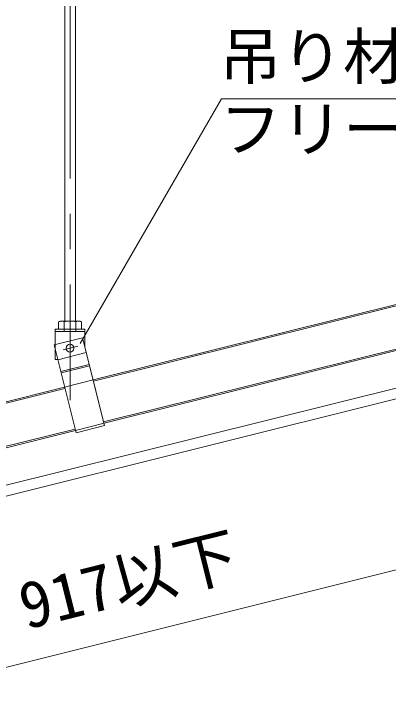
# Model space of a CAD drawing. Units: millimetres on the paper, with parts at other scales. Extents: x -195 to 195, y -135 to 132.
# Drawn here: x 12.98 to 23.57, y 79.23 to 99 of the extents above; entities that cross this region are included whole.
import ezdxf
from ezdxf.enums import TextEntityAlignment as Align

# ---------------------------------------------------------------- set-up
doc = ezdxf.new("R2010")
doc.units = ezdxf.units.MM
doc.linetypes.add('CHAIN1', pattern=[8, 5, -1, 1, -1])
doc.linetypes.add('DASHED1', pattern=[1.8, 1.2, -0.6])
for name, color, linetype, lineweight in [('6-0_中心線', 4, 'CHAIN1', 9), ('6-1_吊り材', 7, 'Continuous', 18), ('6-2_野縁受け', 3, 'Continuous', 18), ('6-5_寸法', 4, 'Continuous', 9), ('6-6_文字', 7, 'Continuous', 18), ('6-D_パネル', 4, 'Continuous', 9)]:
    doc.layers.add(name, color=color, linetype=linetype, lineweight=lineweight)
doc.styles.add('ＭＳ ゴシック', font='')
doc.styles.get('ＭＳ ゴシック').set_extended_font_data('MS Gothic')

msp = doc.modelspace()

# ---------------------------------------------------------------- linework, layer by layer
at = {"layer": '6-0_中心線'}
for p, q in [((14.567, 107.331), (14.567, 88.047)), ((14.377, 89.475), (14.789, 89.578))]:
    msp.add_line(p, q, dxfattribs=at)
at = {"layer": '6-1_吊り材'}
for p, q in [((14.417, 90.271), (14.417, 102.166)), ((14.717, 90.271), (14.717, 102.166)), ((14.284, 90.29), (14.24, 90.265)), ((14.24, 90.057), (14.24, 90.265)), ((14.284, 90.29), (14.85, 90.29)), ((14.404, 90.057), (14.404, 90.265)), ((14.73, 90.057), (14.73, 90.265)), ((14.85, 90.29), (14.894, 90.265)), ((14.894, 90.057), (14.894, 90.265)), ((14.15, 90.057), (14.984, 90.057)), ((14.15, 90.057), (14.15, 89.2)), ((14.15, 89.99), (14.984, 89.99)), ((14.24, 90.057), (14.894, 90.057)), ((14.4, 89.99), (14.4, 90.057)), ((14.734, 89.99), (14.734, 90.057)), ((14.984, 90.057), (14.984, 89.576)), ((14.114, 89.616), (14.923, 89.817)), ((14.923, 89.817), (15.545, 87.327)), ((14.736, 87.125), (14.114, 89.616)), ((14.219, 89.195), (15.028, 89.397)), ((14.15, 89.2), (14.229, 89.2)), ((15.113, 89.057), (14.304, 88.856)), ((15.121, 89.023), (14.313, 88.822)), ((15.297, 88.319), (15.244, 88.531)), ((15.545, 87.327), (14.736, 87.125))]:
    msp.add_line(p, q, dxfattribs=at)
msp.add_circle((14.567, 89.522), 0.11, dxfattribs=at)
for centre, radius, start, end in [((14.347, 90.064), 0.227, 96.3429, 118.0413), ((14.316, 90.127), 0.163, 57.5712, 88.0446), ((14.567, 89.749), 0.54, 72.412, 107.588), ((14.817, 90.127), 0.163, 91.9554, 122.4288), ((14.787, 90.064), 0.227, 61.9587, 83.6571)]:
    msp.add_arc(centre, radius, start, end, dxfattribs=at)
at = {"layer": '6-2_野縁受け'}
for p, q in [((15.222, 88.621), (49.542, 97.191)), ((15.231, 88.582), (49.552, 97.153)), ((15.519, 87.431), (49.839, 96.001)), ((15.529, 87.392), (49.849, 95.962)), ((6.672, 86.486), (14.413, 88.419)), ((6.682, 86.447), (14.423, 88.38)), ((6.969, 85.296), (14.71, 87.229)), ((6.979, 85.257), (14.72, 87.19))]:
    msp.add_line(p, q, dxfattribs=at)
at = {"layer": '6-2_野縁受け', "linetype": 'DASHED1'}
for p, q in [((14.413, 88.419), (15.222, 88.621)), ((14.72, 87.19), (15.529, 87.392))]:
    msp.add_line(p, q, dxfattribs=at)
at = {"layer": '6-5_寸法'}
msp.add_lwpolyline([(7.78, 79.234), (25.92, 83.764), (25.123, 86.955)], dxfattribs=at)
at = {"layer": '6-6_文字'}
for q in [(14.849, 89.654), (33.804, 96.588)]:
    msp.add_line((18.853, 96.588), q, dxfattribs=at)
at = {"layer": '6-D_パネル'}
for p, q in [((24.287, 88.514), (7.024, 84.203)), ((24.667, 88.3), (6.775, 83.832))]:
    msp.add_line(p, q, dxfattribs=at)

# ---------------------------------------------------------------- texts
at = {"layer": '6-5_寸法', "style": 'ＭＳ ゴシック'}
msp.add_text('917以下', height=1.32, rotation=14.021, dxfattribs=at).set_placement((13.419, 81.158), align=Align.BOTTOM_LEFT)
at = {"layer": '6-6_文字', "style": 'ＭＳ ゴシック'}
for s, p in [('吊り材（ハンガー）', (18.8, 96.767)), ('フリーハンガー', (18.8, 94.715))]:
    msp.add_text(s, height=1.283, dxfattribs=at).set_placement(p, align=Align.BOTTOM_LEFT)

doc.saveas('drawing.dxf')
